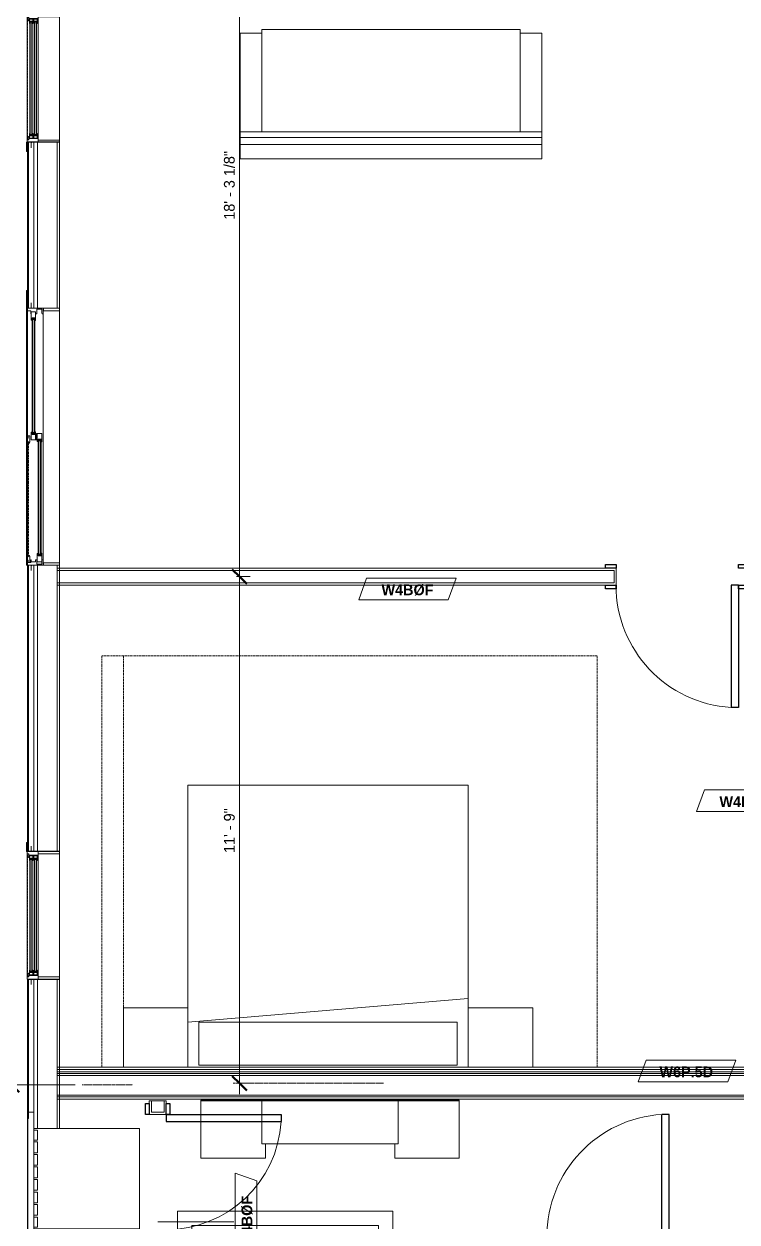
# Model space of a CAD drawing. Header units: inches. Extents: x -4010 to -1814, y 9846 to 12241.
# Drawn here: x -3861.7 to -3663.1, y 11711.6 to 12045 of the extents above; entities that cross this region are included whole.
import ezdxf

# ---------------------------------------------------------------- set-up
doc = ezdxf.new("R2010")
doc.units = ezdxf.units.IN
doc.header["$MEASUREMENT"] = 0
doc.linetypes.add('Dash', pattern=[0.25, 0.125, -0.125])
doc.linetypes.add('Dash 3_32_', pattern=[0.1875, 0.09375, -0.09375])
for name, color, linetype, lineweight in [('0-1', 7, 'Continuous', 5), ('0-2', 7, 'Continuous', 9), ('A-ANNO-DIMS', 211, 'Continuous', 9), ('A-ANNO-DIMS-32', 211, 'Continuous', 9), ('A-DETL-1', 90, 'Dash 3_32_', 18), ('A-DETL-GENF-1', 7, 'Continuous', 9), ('A-DETL-GENF-2', 92, 'Continuous', 18), ('A-DETL-GENF-HDLN-1', 7, 'Dash', 9), ('A-DETL-GENF-HDLN-2', 1, 'Continuous', 18), ('A-DOOR', 31, 'Continuous', 18), ('A-DOOR-1', 7, 'Continuous', 9), ('A-DOOR-3', 31, 'Continuous', 9), ('A-DOOR-4', 31, 'Continuous', 30), ('A-DOOR-FRAM-1', 7, 'Continuous', 9), ('A-DOOR-FRAM-3', 31, 'Continuous', 30), ('A-GENM-1', 7, 'Continuous', 9), ('A-GLAZ', 151, 'Continuous', 18), ('A-GLAZ-1', 10, 'Continuous', 30), ('A-GLAZ-2', 7, 'Continuous', 9), ('A-WALL', 113, 'Continuous', 18), ('A-WALL-1', 7, 'Continuous', 9), ('A-WALL-2', 250, 'Continuous', 18), ('A-WALL-3', 113, 'Continuous', 9), ('A-WALL-IDEN', 211, 'Continuous', 9), ('I-FURN', 30, 'Continuous', 9), ('I-FURN-HDLN', 30, 'Dash', 9), ('I-WALL-3', 7, 'Continuous', 9)]:
    doc.layers.add(name, color=color, linetype=linetype, lineweight=lineweight)
doc.styles.add('Century Gothic', font='ufonts.com_century-gothic.ttf', dxfattribs={"height": 3})
doc.styles.add('Century Gothic_B_1', font='GOTHICB.TTF', dxfattribs={"height": 3})
doc.dimstyles.new('OD_1__HACK_2', dxfattribs={"dimscale": 12, "dimtxt": 3.132505, "dimasz": 0.333333, "dimexe": 0.25, "dimexo": 0.166667, "dimgap": 0.041667, "dimtad": 1, "dimdec": 4, "dimrnd": 0.0625, "dimzin": 3, "dimdsep": 46, "dimlunit": 4, "dimtxsty": 'Century Gothic', "dimblk1": 'OBLIQUE', "dimblk2": 'OBLIQUE', "dimsah": 1, "dimcen": 0.09, "dimdle": 0.25, "dimazin": 0, "dimtfac": 1, "dimtdec": 4, "dimtix": 1, "dimtmove": 0, "dimatfit": 3, "dimfxl": 1, "dimtvp": 1, "dimtfill": 1, "dimfrac": 2, "dimtolj": 1, "dimtzin": 0, "dimarcsym": 2})
doc.dimstyles.new('OD_1__HACK_2_1', dxfattribs={"dimscale": 12, "dimtxt": 3.132505, "dimasz": 0.333333, "dimexe": 0.25, "dimexo": 0.166667, "dimgap": 0.041667, "dimtad": 1, "dimdec": 4, "dimrnd": 0.0625, "dimzin": 3, "dimdsep": 46, "dimlunit": 4, "dimtxsty": 'Century Gothic', "dimblk1": 'OBLIQUE', "dimblk2": 'OBLIQUE', "dimsah": 1, "dimcen": 0.09, "dimdle": 0.25, "dimazin": 0, "dimtfac": 1, "dimtdec": 4, "dimtix": 1, "dimtmove": 0, "dimatfit": 3, "dimfxl": 1, "dimtvp": 1, "dimtfill": 1, "dimfrac": 2, "dimtolj": 1, "dimtzin": 0, "dimarcsym": 2})

# ---------------------------------------------------------------- blocks, each defined once
blk = doc.blocks.new('Door-Sliding-Marvin-2_Panel_Patio_Door-Essential - ESSPD60610 - 2nd floor-3095615-UNIT PLANS - 2ND _ 3RD FLOOR')
at = {"layer": 'A-DETL-GENF-1'}
for p, q in [((-32.87, -2.97), (-32.87, -2.52)), ((-32.61, -2.97), (-32.61, -2.52))]:
    blk.add_line(p, q, dxfattribs=at)
at = {"layer": 'A-DETL-GENF-2'}
for p, q in [((-35.75, 4.44), (-35.06, 4.44)), ((-35.75, -0.03), (-35.75, 4.44)), ((-35.06, 4.44), (-35.06, -0.03)), ((35.06, 4.44), (35.75, 4.44)), ((35.06, -0.03), (35.06, 4.44)), ((35.75, 4.44), (35.75, -0.03)), ((-35.75, -3.33), (-35.91, -3.33)), ((-35.91, -3.44), (-35.91, -3.33)), ((-35.06, -0.03), (-35.75, -0.03)), ((-35.75, -0.06), (-34.25, -0.06)), ((-35.75, -4.53), (-35.75, -0.06)), ((-35.5, -0.5), (-34.39, -0.5)), ((-35.5, -1.88), (-35.5, -0.5)), ((-35.5, -1.88), (-34.25, -1.88)), ((-32.41, -2.19), (-34.81, -2.19)), ((-34.81, -2.19), (-34.81, -3.44)), ((-34.39, -0.5), (-34.25, -0.35)), ((-34.25, -0.06), (-34.25, -0.35)), ((-34.25, -1.88), (-34.25, -2.19)), ((-33.09, -2.38), (-32.34, -2.38)), ((-33.09, -3.13), (-33.09, -2.38)), ((-32.38, -3.13), (-33.09, -3.13)), ((-32.98, -2.52), (-32.98, -2.38)), ((-32.98, -2.97), (-32.98, -3.13)), ((-32.46, -3.44), (-32.38, -3.13)), ((-32.34, -2.25), (-32.41, -2.19)), ((-32.34, -2.38), (-32.34, -2.25)), ((35.75, -0.03), (35.06, -0.03)), ((-37.25, -3.44), (-37.25, -3.48)), ((-35.91, -3.44), (-37.25, -3.44)), ((-35.75, -3.48), (-37.25, -3.48)), ((-35, -4.53), (-35.75, -4.53)), ((-34.25, -3.56), (-35, -3.56)), ((-35, -3.56), (-35, -4.53)), ((-34.81, -3.44), (-32.46, -3.44)), ((-34.25, -3.44), (-34.25, -3.56))]:
    blk.add_line(p, q, dxfattribs=at)
at = {"layer": 'A-DETL-GENF-HDLN-1'}
blk.add_line((1.75, -4.19), (33.01, -4.19), dxfattribs=at)
at = {"layer": 'A-DETL-GENF-HDLN-2'}
for p, q in [((-32.87, -2.97), (-32.87, -2.52)), ((-32.61, -2.97), (-32.61, -2.52)), ((-1.41, -2.25), (-1.34, -2.19)), ((-1.41, -2.38), (-1.41, -2.25)), ((-0.66, -2.38), (-1.41, -2.38)), ((-1.29, -3.44), (-1.38, -3.13)), ((-1.38, -3.13), (-0.66, -3.13)), ((-1.34, -2.19), (0.87, -2.19)), ((-1.14, -2.97), (-1.14, -2.52)), ((1.34, -0.5), (-0.88, -0.5)), ((-0.88, -0.5), (-0.88, -1.97)), ((-0.88, -1.75), (1.29, -1.75)), ((0.24, -2.07), (-0.88, -1.97)), ((-0.88, -2.97), (-0.88, -2.52)), ((-0.77, -2.52), (-0.77, -2.38)), ((-0.77, -2.97), (-0.77, -3.13)), ((-0.66, -3.13), (-0.66, -2.38)), ((-0.24, -1.83), (-0.43, -1.83)), ((-0.43, -1.83), (-0.43, -1.93)), ((-0.43, -1.93), (0.43, -2.01)), ((-0.24, -1.76), (-0.24, -1.83)), ((-0.24, -1.87), (-0.24, -1.95)), ((-0.24, -1.87), (0.87, -1.97)), ((0.24, -2.07), (0.24, -1.99)), ((0.24, -2.11), (0.43, -2.11)), ((0.24, -2.18), (0.24, -2.11)), ((0.43, -2.11), (0.43, -2.01)), ((0.66, -1.44), (0.66, -0.69)), ((0.66, -0.69), (1.41, -0.69)), ((1.37, -1.44), (0.66, -1.44)), ((0.77, -0.83), (0.77, -0.69)), ((0.77, -1.29), (0.77, -1.44)), ((0.87, -1.97), (0.87, -3.44)), ((0.88, -1.29), (0.88, -0.83)), ((1.14, -1.29), (1.14, -0.83)), ((1.29, -1.75), (1.37, -1.44)), ((1.41, -0.56), (1.34, -0.5)), ((1.41, -0.69), (1.41, -0.56)), ((32.41, -0.56), (32.47, -0.5)), ((32.41, -0.69), (32.41, -0.56)), ((33.16, -0.69), (32.41, -0.69)), ((32.52, -1.75), (32.44, -1.44)), ((32.44, -1.44), (33.16, -1.44)), ((32.47, -0.5), (34.84, -0.5)), ((34.84, -1.75), (32.52, -1.75)), ((32.68, -1.29), (32.68, -0.83)), ((32.93, -1.29), (32.93, -0.83)), ((33.04, -0.83), (33.04, -0.69)), ((33.04, -1.29), (33.04, -1.44)), ((33.16, -1.44), (33.16, -0.69)), ((35.75, -0.06), (34.25, -0.06)), ((34.25, -0.06), (34.25, -0.35)), ((34.39, -0.5), (34.25, -0.35)), ((35.5, -1.88), (34.25, -1.88)), ((34.25, -1.88), (34.25, -2.19)), ((34.81, -2.19), (34.25, -2.19)), ((35.5, -0.5), (34.39, -0.5)), ((34.81, -2.19), (34.81, -3.44)), ((34.84, -0.5), (34.84, -1.75)), ((35.5, -1.88), (35.5, -0.5)), ((35.75, -4.53), (35.75, -0.06)), ((35.75, -3.33), (35.9, -3.33)), ((35.9, -3.44), (35.9, -3.33)), ((0.87, -3.44), (-1.29, -3.44)), ((-0.24, -4.3), (-0.24, -3.78)), ((-0.24, -3.78), (1.51, -3.78)), ((0.34, -4.3), (-0.24, -4.3)), ((0.6, -4.61), (0.34, -4.3)), ((1.35, -4.61), (0.6, -4.61)), ((1.35, -4.3), (1.51, -4.3)), ((1.35, -4.3), (1.35, -4.61)), ((1.51, -3.78), (1.51, -3.9)), ((1.51, -3.9), (1.75, -3.9)), ((1.51, -3.94), (1.51, -4.3)), ((1.71, -3.94), (1.51, -3.94)), ((1.64, -4.08), (1.64, -4.19)), ((1.64, -4.08), (1.71, -4.08)), ((1.75, -4.19), (1.64, -4.19)), ((1.71, -4.08), (1.71, -3.94)), ((1.75, -3.9), (1.75, -4.19)), ((33.25, -3.9), (33.01, -3.9)), ((33.01, -3.9), (33.01, -4.19)), ((33.01, -4.19), (33.12, -4.19)), ((33.05, -3.94), (33.25, -3.94)), ((33.05, -4.08), (33.05, -3.94)), ((33.12, -4.08), (33.05, -4.08)), ((33.12, -4.08), (33.12, -4.19)), ((33.25, -3.78), (33.25, -3.9)), ((35, -3.78), (33.25, -3.78)), ((33.25, -3.94), (33.25, -4.3)), ((33.41, -4.3), (33.25, -4.3)), ((33.41, -4.3), (33.41, -4.61)), ((33.41, -4.61), (34.16, -4.61)), ((34.16, -4.61), (34.42, -4.3)), ((34.81, -3.44), (34.25, -3.44)), ((34.25, -3.44), (34.25, -3.56)), ((34.25, -3.56), (35, -3.56)), ((34.42, -4.3), (35, -4.3)), ((35, -3.56), (35, -4.53)), ((35, -4.53), (35.75, -4.53)), ((35.75, -3.48), (37.25, -3.48)), ((35.9, -3.44), (37.25, -3.44)), ((37.25, -3.44), (37.25, -3.48))]:
    blk.add_line(p, q, dxfattribs=at)
at = {"layer": 'A-DOOR'}
for p, q in [((-32.98, -2.38), (-0.77, -2.38)), ((-32.98, -2.52), (-0.77, -2.52)), ((-32.98, -2.97), (-0.77, -2.97)), ((-32.98, -3.13), (-0.77, -3.13)), ((0.77, -0.69), (33.04, -0.69)), ((0.77, -0.83), (33.04, -0.83)), ((0.77, -1.29), (33.04, -1.29)), ((0.77, -1.44), (33.04, -1.44))]:
    blk.add_line(p, q, dxfattribs=at)
at = {"layer": 'A-DOOR-1'}
for p, q in [((-40.68, -4.44), (35.75, -4.44)), ((-40.68, -4.44), (-40.68, -4.69)), ((35.75, -4.69), (-40.68, -4.69)), ((35.75, -4.44), (35.75, -4.69))]:
    blk.add_line(p, q, dxfattribs=at)
at = {"layer": 'A-DOOR-FRAM-1'}
for p, q in [((-35.75, -0.06), (35.75, -0.06)), ((-35.75, -4.53), (-35.75, -0.06)), ((35.75, -0.06), (35.75, -4.53)), ((35.75, -4.53), (-35.75, -4.53))]:
    blk.add_line(p, q, dxfattribs=at)
blk = doc.blocks.new('Window-Double_Hung-Marvin-Essential - ESDH3066 - 2nd Floor-3033825-UNIT PLANS - 2ND _ 3RD FLOOR')
at = {"layer": 'A-DETL-GENF-HDLN-1'}
blk.add_line((16.1, 4.47), (-16.5, 4.47), dxfattribs=at)
at = {"layer": 'A-DETL-GENF-HDLN-2'}
for p, q in [((-19.25, 3.48), (-19.25, 3.44)), ((-17.75, 3.48), (-19.25, 3.48)), ((-19.25, 3.44), (-17.9, 3.44)), ((-17.9, 3.44), (-17.9, 3.33)), ((-17.75, 4.53), (-17.16, 4.53)), ((-17.75, 4.53), (-17.75, 1.44)), ((-17.08, 4.12), (-17.16, 4.53)), ((-17.08, 4.12), (-16.19, 4.12)), ((-16.85, 4.5), (-16.85, 4.12)), ((-16.3, 4.5), (-16.85, 4.5)), ((-16.38, 4.02), (-16.72, 4.02)), ((-16.72, 4.02), (-16.72, 1.44)), ((-15.34, 3.94), (-16.56, 3.94)), ((-16.56, 3), (-16.56, 3.94)), ((-16.38, 4.12), (-16.38, 4.02)), ((-16.3, 4.26), (-16.3, 4.5)), ((-16.18, 4.26), (-16.3, 4.26)), ((-16.19, 4.22), (-16.1, 4.22)), ((-16.19, 4.12), (-16.19, 4.22)), ((-16.18, 4.47), (-16.1, 4.47)), ((-16.18, 4.47), (-16.18, 4.26)), ((-16.1, 4.22), (-16.1, 4.47)), ((-15.94, 3.12), (-15.94, 3.84)), ((-15.94, 3.84), (-15.28, 3.84)), ((-15.84, 3.13), (-15.84, 3.82)), ((-15.54, 3.26), (-15.54, 3.7)), ((-15.34, 3.94), (-15.28, 3.88)), ((-15.28, 3.84), (-15.28, 3.88)), ((15.34, 3.94), (15.28, 3.88)), ((15.28, 3.84), (15.28, 3.88)), ((15.94, 3.84), (15.28, 3.84)), ((15.34, 3.94), (16.56, 3.94)), ((15.54, 3.26), (15.54, 3.7)), ((15.84, 3.13), (15.84, 3.82)), ((15.94, 3.12), (15.94, 3.84)), ((16.18, 4.47), (16.1, 4.47)), ((16.1, 4.22), (16.1, 4.47)), ((16.19, 4.22), (16.1, 4.22)), ((16.18, 4.47), (16.18, 4.26)), ((16.18, 4.26), (16.3, 4.26)), ((16.19, 4.12), (16.19, 4.22)), ((17.08, 4.12), (16.19, 4.12)), ((16.3, 4.26), (16.3, 4.5)), ((16.3, 4.5), (16.85, 4.5)), ((16.38, 4.12), (16.38, 4.02)), ((16.38, 4.02), (16.72, 4.02)), ((16.56, 3), (16.56, 3.94)), ((16.72, 4.02), (16.72, 1.44)), ((16.85, 4.5), (16.85, 4.12)), ((17.08, 4.12), (17.16, 4.53)), ((17.75, 4.53), (17.16, 4.53)), ((17.75, 4.53), (17.75, 1.44)), ((17.75, 3.48), (19.25, 3.48)), ((17.9, 3.44), (17.9, 3.33)), ((19.25, 3.44), (17.9, 3.44)), ((19.25, 3.48), (19.25, 3.44)), ((-17.9, 3.33), (-17.75, 3.33)), ((-16.72, 1.44), (-17.75, 1.44)), ((-17.13, 1.41), (-17.13, -4.44)), ((-16.56, 3), (-15.34, 3)), ((-15.34, 2.72), (-16.56, 2.72)), ((-16.56, 1.78), (-16.56, 2.72)), ((-16.56, 1.78), (-15.34, 1.78)), ((-15.28, 3.12), (-15.94, 3.12)), ((-15.94, 1.9), (-15.94, 2.62)), ((-15.94, 2.62), (-15.28, 2.62)), ((-15.28, 1.9), (-15.94, 1.9)), ((-15.84, 1.91), (-15.84, 2.6)), ((-15.54, 2.04), (-15.54, 2.48)), ((-15.34, 3), (-15.28, 3.06)), ((-15.34, 2.72), (-15.28, 2.66)), ((-15.34, 1.78), (-15.28, 1.84)), ((-15.28, 3.06), (-15.28, 3.12)), ((-15.28, 2.62), (-15.28, 2.66)), ((-15.28, 1.84), (-15.28, 1.9)), ((15.28, 3.06), (15.28, 3.12)), ((15.28, 3.12), (15.94, 3.12)), ((15.34, 3), (15.28, 3.06)), ((15.34, 2.72), (15.28, 2.66)), ((15.28, 2.62), (15.28, 2.66)), ((15.94, 2.62), (15.28, 2.62)), ((15.28, 1.84), (15.28, 1.9)), ((15.28, 1.9), (15.94, 1.9)), ((15.34, 1.78), (15.28, 1.84)), ((16.56, 3), (15.34, 3)), ((15.34, 2.72), (16.56, 2.72)), ((16.56, 1.78), (15.34, 1.78)), ((15.54, 2.04), (15.54, 2.48)), ((15.84, 1.91), (15.84, 2.6)), ((15.94, 1.9), (15.94, 2.62)), ((16.56, 1.78), (16.56, 2.72)), ((16.72, 1.44), (17.75, 1.44)), ((17.12, -4.44), (17.12, 1.41)), ((17.9, 3.33), (17.75, 3.33)), ((-17.13, -4.44), (-17.75, -4.44)), ((17.12, -4.44), (17.75, -4.44))]:
    blk.add_line(p, q, dxfattribs=at)
at = {"layer": 'A-GLAZ'}
for p, q in [((15.84, 3.82), (-15.84, 3.82)), ((15.84, 3.7), (-15.84, 3.7)), ((15.84, 3.26), (-15.84, 3.26)), ((15.84, 3.13), (-15.84, 3.13)), ((15.84, 2.6), (-15.84, 2.6)), ((15.84, 2.48), (-15.84, 2.48)), ((15.84, 2.04), (-15.84, 2.04)), ((15.84, 1.91), (-15.84, 1.91))]:
    blk.add_line(p, q, dxfattribs=at)
at = {"layer": 'A-GLAZ-1'}
for p, q in [((-17.75, 4.53), (-17.75, 1.44)), ((17.75, 1.44), (17.75, 4.53)), ((-17.75, 1.41), (-17.75, -4.44)), ((17.75, -4.44), (17.75, 1.41))]:
    blk.add_line(p, q, dxfattribs=at)
at = {"layer": 'A-GLAZ-2'}
for p, q in [((17.75, 4.53), (-17.75, 4.53)), ((20.27, 4.69), (17.75, 4.69)), ((17.75, 4.69), (17.75, 4.53)), ((17.75, 4.44), (20.27, 4.44)), ((20.27, 4.44), (20.27, 4.69)), ((-17.75, 1.44), (17.75, 1.44)), ((-17.75, -4.44), (17.75, -4.44))]:
    blk.add_line(p, q, dxfattribs=at)
blk = doc.blocks.new('Perforated Panel at Magic-Pak - hvac panel - 3rd floor-2505075-UNIT PLANS - 2ND _ 3RD FLOOR')
at = {"layer": 'A-GLAZ-2'}
for p, q in [((-19.01, 4.44), (19.01, 4.44)), ((-19.01, 4.37), (-19.01, 4.44)), ((19.01, 4.37), (-19.01, 4.37)), ((19.01, 4.44), (19.01, 4.37))]:
    blk.add_line(p, q, dxfattribs=at)
blk = doc.blocks.new('V-Series_EWC4_SPVU_RFA_2015 - 2ND AND 3RD FLOOR-2226480-UNIT PLANS - 2ND _ 3RD FLOOR')
at = {"layer": 'A-GENM-1'}
for p, q in [((-3829.54, 11737.59), (-3858.97, 11737.59)), ((-3858.97, 11737.59), (-3858.97, 11737.15)), ((-3858.97, 11734.36), (-3858.97, 11737.15)), ((-3858.97, 11737.15), (-3857.97, 11737.15)), ((-3857.97, 11734.36), (-3858.97, 11734.36)), ((-3858.97, 11734.36), (-3858.97, 11733.86)), ((-3857.97, 11737.15), (-3857.97, 11734.36)), ((-3829.54, 11709.71), (-3829.54, 11737.59)), ((-3858.97, 11730.87), (-3858.97, 11733.86)), ((-3858.97, 11733.86), (-3857.97, 11733.86)), ((-3857.97, 11733.86), (-3857.97, 11730.87)), ((-3857.97, 11730.87), (-3858.97, 11730.87)), ((-3858.97, 11730.87), (-3858.97, 11730.37)), ((-3858.97, 11727.39), (-3858.97, 11730.37)), ((-3858.97, 11730.37), (-3857.97, 11730.37)), ((-3857.97, 11730.37), (-3857.97, 11727.39)), ((-3857.97, 11727.39), (-3858.97, 11727.39)), ((-3858.97, 11727.39), (-3858.97, 11726.89)), ((-3858.97, 11723.9), (-3858.97, 11726.89)), ((-3858.97, 11726.89), (-3857.97, 11726.89)), ((-3857.97, 11726.89), (-3857.97, 11723.9)), ((-3857.97, 11723.9), (-3858.97, 11723.9)), ((-3858.97, 11723.9), (-3858.97, 11723.4)), ((-3858.97, 11720.42), (-3858.97, 11723.4)), ((-3858.97, 11723.4), (-3857.97, 11723.4)), ((-3857.97, 11723.4), (-3857.97, 11720.42)), ((-3857.97, 11720.42), (-3858.97, 11720.42)), ((-3858.97, 11720.42), (-3858.97, 11719.92)), ((-3858.97, 11716.93), (-3858.97, 11719.92)), ((-3858.97, 11719.92), (-3857.97, 11719.92)), ((-3857.97, 11719.92), (-3857.97, 11716.93)), ((-3857.97, 11716.93), (-3858.97, 11716.93)), ((-3858.97, 11716.93), (-3858.97, 11716.43)), ((-3858.97, 11713.45), (-3858.97, 11716.43)), ((-3858.97, 11716.43), (-3857.97, 11716.43)), ((-3857.97, 11716.43), (-3857.97, 11713.45)), ((-3857.97, 11713.45), (-3858.97, 11713.45)), ((-3858.97, 11713.45), (-3858.97, 11712.95)), ((-3858.97, 11710.15), (-3858.97, 11712.95)), ((-3858.97, 11712.95), (-3857.97, 11712.95)), ((-3857.97, 11712.95), (-3857.97, 11710.15)), ((-3857.97, 11710.15), (-3858.97, 11710.15)), ((-3858.97, 11710.15), (-3858.97, 11709.71)), ((-3858.97, 11709.71), (-3829.54, 11709.71))]:
    blk.add_line(p, q, dxfattribs=at)
blk = doc.blocks.new('Window-Double_Hung-Marvin-Essential - ESDH3066 - 2nd Floor-3033827-UNIT PLANS - 2ND _ 3RD FLOOR')
at = {"layer": 'A-DETL-GENF-HDLN-1'}
blk.add_line((16.1, -4.47), (-16.5, -4.47), dxfattribs=at)
at = {"layer": 'A-DETL-GENF-HDLN-2'}
for p, q in [((-17.13, 4.44), (-17.75, 4.44)), ((-17.13, -1.41), (-17.13, 4.44)), ((17.12, 4.44), (17.75, 4.44)), ((17.12, 4.44), (17.12, -1.41)), ((-17.9, -3.44), (-17.9, -3.33)), ((-17.9, -3.33), (-17.75, -3.33)), ((-16.72, -1.44), (-17.75, -1.44)), ((-17.75, -4.53), (-17.75, -1.44)), ((-16.72, -4.02), (-16.72, -1.44)), ((-16.56, -1.78), (-15.34, -1.78)), ((-16.56, -1.78), (-16.56, -2.72)), ((-15.34, -2.72), (-16.56, -2.72)), ((-16.56, -3), (-15.34, -3)), ((-16.56, -3), (-16.56, -3.94)), ((-15.28, -1.9), (-15.94, -1.9)), ((-15.94, -1.9), (-15.94, -2.62)), ((-15.94, -2.62), (-15.28, -2.62)), ((-15.28, -3.12), (-15.94, -3.12)), ((-15.94, -3.12), (-15.94, -3.84)), ((-15.84, -1.91), (-15.84, -2.6)), ((-15.84, -3.13), (-15.84, -3.82)), ((-15.54, -2.04), (-15.54, -2.48)), ((-15.54, -3.26), (-15.54, -3.7)), ((-15.34, -1.78), (-15.28, -1.84)), ((-15.34, -2.72), (-15.28, -2.66)), ((-15.34, -3), (-15.28, -3.06)), ((-15.28, -1.84), (-15.28, -1.9)), ((-15.28, -2.62), (-15.28, -2.66)), ((-15.28, -3.06), (-15.28, -3.12)), ((15.34, -1.78), (15.28, -1.84)), ((15.28, -1.84), (15.28, -1.9)), ((15.28, -1.9), (15.94, -1.9)), ((15.28, -2.62), (15.28, -2.66)), ((15.94, -2.62), (15.28, -2.62)), ((15.34, -2.72), (15.28, -2.66)), ((15.34, -3), (15.28, -3.06)), ((15.28, -3.06), (15.28, -3.12)), ((15.28, -3.12), (15.94, -3.12)), ((16.56, -1.78), (15.34, -1.78)), ((15.34, -2.72), (16.56, -2.72)), ((16.56, -3), (15.34, -3)), ((15.54, -2.04), (15.54, -2.48)), ((15.54, -3.26), (15.54, -3.7)), ((15.84, -1.91), (15.84, -2.6)), ((15.84, -3.13), (15.84, -3.82)), ((15.94, -1.9), (15.94, -2.62)), ((15.94, -3.12), (15.94, -3.84)), ((16.56, -1.78), (16.56, -2.72)), ((16.56, -3), (16.56, -3.94)), ((16.72, -4.02), (16.72, -1.44)), ((16.72, -1.44), (17.75, -1.44)), ((17.75, -4.53), (17.75, -1.44)), ((17.9, -3.33), (17.75, -3.33)), ((17.9, -3.44), (17.9, -3.33)), ((-19.25, -3.48), (-19.25, -3.44)), ((-19.25, -3.44), (-17.9, -3.44)), ((-17.75, -3.48), (-19.25, -3.48)), ((-17.75, -4.53), (-17.16, -4.53)), ((-17.08, -4.12), (-17.16, -4.53)), ((-17.08, -4.12), (-16.19, -4.12)), ((-16.85, -4.5), (-16.85, -4.12)), ((-16.3, -4.5), (-16.85, -4.5)), ((-16.38, -4.02), (-16.72, -4.02)), ((-15.34, -3.94), (-16.56, -3.94)), ((-16.38, -4.12), (-16.38, -4.02)), ((-16.18, -4.26), (-16.3, -4.26)), ((-16.3, -4.26), (-16.3, -4.5)), ((-16.19, -4.12), (-16.19, -4.22)), ((-16.19, -4.22), (-16.1, -4.22)), ((-16.18, -4.47), (-16.18, -4.26)), ((-16.18, -4.47), (-16.1, -4.47)), ((-16.1, -4.22), (-16.1, -4.47)), ((-15.94, -3.84), (-15.28, -3.84)), ((-15.34, -3.94), (-15.28, -3.88)), ((-15.28, -3.84), (-15.28, -3.88)), ((15.28, -3.84), (15.28, -3.88)), ((15.94, -3.84), (15.28, -3.84)), ((15.34, -3.94), (15.28, -3.88)), ((15.34, -3.94), (16.56, -3.94)), ((16.19, -4.22), (16.1, -4.22)), ((16.1, -4.22), (16.1, -4.47)), ((16.18, -4.47), (16.1, -4.47)), ((16.18, -4.47), (16.18, -4.26)), ((16.18, -4.26), (16.3, -4.26)), ((17.08, -4.12), (16.19, -4.12)), ((16.19, -4.12), (16.19, -4.22)), ((16.3, -4.26), (16.3, -4.5)), ((16.3, -4.5), (16.85, -4.5)), ((16.38, -4.12), (16.38, -4.02)), ((16.38, -4.02), (16.72, -4.02)), ((16.85, -4.5), (16.85, -4.12)), ((17.08, -4.12), (17.16, -4.53)), ((17.75, -4.53), (17.16, -4.53)), ((17.75, -3.48), (19.25, -3.48)), ((19.25, -3.44), (17.9, -3.44)), ((19.25, -3.48), (19.25, -3.44))]:
    blk.add_line(p, q, dxfattribs=at)
at = {"layer": 'A-GLAZ'}
for p, q in [((15.84, -1.91), (-15.84, -1.91)), ((15.84, -2.04), (-15.84, -2.04)), ((15.84, -2.48), (-15.84, -2.48)), ((15.84, -2.6), (-15.84, -2.6)), ((15.84, -3.13), (-15.84, -3.13)), ((15.84, -3.26), (-15.84, -3.26)), ((15.84, -3.7), (-15.84, -3.7)), ((15.84, -3.82), (-15.84, -3.82))]:
    blk.add_line(p, q, dxfattribs=at)
at = {"layer": 'A-GLAZ-1'}
for p, q in [((-17.75, -1.41), (-17.75, 4.44)), ((17.75, 4.44), (17.75, -1.41)), ((-17.75, -4.53), (-17.75, -1.44)), ((17.75, -1.44), (17.75, -4.53))]:
    blk.add_line(p, q, dxfattribs=at)
at = {"layer": 'A-GLAZ-2'}
for p, q in [((-17.75, 4.44), (17.75, 4.44)), ((-17.75, -1.44), (17.75, -1.44)), ((17.75, -4.53), (-17.75, -4.53)), ((17.75, -4.44), (20.27, -4.44)), ((17.75, -4.69), (17.75, -4.53)), ((20.27, -4.69), (17.75, -4.69)), ((20.27, -4.44), (20.27, -4.69))]:
    blk.add_line(p, q, dxfattribs=at)
blk = doc.blocks.new('CTR - 1st Phase - Shell_rvt-1-UNIT PLANS - 2ND _ 3RD FLOOR')
at = {"layer": 'A-WALL-1'}
for p, q in [((-3857.69, 12012.08), (-3857.72, 12012.08)), ((-3851.85, 11965.88), (-3851.85, 12012.08)), ((-3860.72, 12009.55), (-3860.72, 11970.8)), ((-3856.35, 11965.88), (-3856.32, 11965.88)), ((-3851.85, 11965.19), (-3851.85, 11895.06)), ((-3860.72, 11894.38), (-3860.72, 11817.2)), ((-3856.32, 11894.38), (-3856.35, 11894.38)), ((-3851.85, 11814.68), (-3851.85, 11894.38)), ((-3857.72, 11814.68), (-3857.69, 11814.68)), ((-3860.72, 11779.18), (-3860.72, 11740.4)), ((-3857.69, 11779.18), (-3857.72, 11779.18)), ((-3851.85, 11737.59), (-3851.85, 11779.18)), ((-3860.47, 11740.4), (-3860.47, 11742.15)), ((-3860.47, 11742.15), (-3858.97, 11742.15)), ((-3858.97, 11742.15), (-3858.97, 11737.59)), ((-3860.66, 11740.4), (-3860.47, 11740.4)), ((-3858.97, 11737.59), (-3851.85, 11737.59))]:
    blk.add_line(p, q, dxfattribs=at)
at = {"layer": 'A-WALL-2'}
for p, q in [((-3860.47, 12012.08), (-3860.47, 11965.88)), ((-3858.97, 12012.08), (-3858.97, 11965.88)), ((-3857.97, 12012.08), (-3857.97, 11965.88)), ((-3852.47, 12012.08), (-3852.47, 11965.88)), ((-3860.47, 11894.38), (-3860.47, 11814.68)), ((-3858.97, 11894.38), (-3858.97, 11814.68)), ((-3857.97, 11894.38), (-3857.97, 11814.68)), ((-3852.47, 11894.38), (-3852.47, 11814.68)), ((-3860.47, 11779.18), (-3860.47, 11742.15)), ((-3858.97, 11779.18), (-3858.97, 11742.15)), ((-3857.97, 11779.18), (-3857.97, 11737.59)), ((-3852.47, 11779.18), (-3852.47, 11737.59))]:
    blk.add_line(p, q, dxfattribs=at)
at = {"layer": '0-2'}
for name, p, rotation in [('Window-Double_Hung-Marvin-Essential - ESDH3066 - 2nd Floor-3033827-UNIT PLANS - 2ND _ 3RD FLOOR', (-3856.29, 12029.83), 269.9999999999999), ('Door-Sliding-Marvin-2_Panel_Patio_Door-Essential - ESSPD60610 - 2nd floor-3095615-UNIT PLANS - 2ND _ 3RD FLOOR', (-3856.29, 11930.13), 269.9999999999999), ('Window-Double_Hung-Marvin-Essential - ESDH3066 - 2nd Floor-3033825-UNIT PLANS - 2ND _ 3RD FLOOR', (-3856.29, 11796.93), 89.99999999999991), ('Perforated Panel at Magic-Pak - hvac panel - 3rd floor-2505075-UNIT PLANS - 2ND _ 3RD FLOOR', (-3856.29, 11721.39), 89.99999999999991)]:
    blk.add_blockref(name, p, dxfattribs=dict(at, rotation=rotation))
blk.add_blockref('V-Series_EWC4_SPVU_RFA_2015 - 2ND AND 3RD FLOOR-2226480-UNIT PLANS - 2ND _ 3RD FLOOR', (0, 0), dxfattribs=at)
blk = doc.blocks.new('CTR - 1st Phase - Common Walls_rvt-1-UNIT PLANS - 2ND _ 3RD FLOOR')
at = {"layer": 'A-WALL-2'}
for p, q in [((-3501.67, 11754), (-3852.47, 11754)), ((-3501.67, 11753.38), (-3852.47, 11753.38)), ((-3501.67, 11752.88), (-3852.47, 11752.88)), ((-3501.67, 11752.38), (-3852.47, 11752.38)), ((-3504.67, 11746.88), (-3852.47, 11746.88)), ((-3504.67, 11746.38), (-3852.47, 11746.38))]:
    blk.add_line(p, q, dxfattribs=at)
at = {"layer": 'I-WALL-3'}
for p, q in [((-3556.3, 11754.63), (-3852.47, 11754.63)), ((-3852.47, 11754.63), (-3852.47, 11745.75)), ((-3852.47, 11745.75), (-3505.3, 11745.75))]:
    blk.add_line(p, q, dxfattribs=at)
blk = doc.blocks.new('SWING - SINGLE - FLUSH - 2-10 x 6-8 - PRIVACY-3199405-UNIT PLANS - 2ND _ 3RD FLOOR')
at = {"layer": 'A-DOOR-3'}
blk.add_arc((17, -2.37), 34.07, 180, 266.6343, dxfattribs=at)
at = {"layer": 'A-DOOR-4'}
for p, q in [((15, -2.37), (15, -36.38)), ((17, -2.37), (15, -2.37)), ((17, -2.37), (17, -36.38)), ((17, -36.38), (15, -36.38))]:
    blk.add_line(p, q, dxfattribs=at)
at = {"layer": 'A-DOOR-FRAM-3'}
for p, q in [((-20, 2.38), (-20, 3.38)), ((-20, 3.38), (-17, 3.38)), ((-17, 3.38), (-17, 2.38)), ((17, 2.38), (17, 3.38)), ((17, 3.38), (20, 3.38)), ((20, 3.38), (20, 2.38)), ((-17, 2.38), (-20, 2.38)), ((20, 2.38), (17, 2.38)), ((-20, -2.37), (-17, -2.37)), ((-20, -3.37), (-20, -2.37)), ((-17, -2.37), (-17, -3.37)), ((17, -2.37), (20, -2.37)), ((17, -3.37), (17, -2.37)), ((20, -2.37), (20, -3.37)), ((-17, -3.37), (-20, -3.37)), ((20, -3.37), (17, -3.37))]:
    blk.add_line(p, q, dxfattribs=at)
blk = doc.blocks.new('Couch-Both_Arms-Generic - 1-1352606-UNIT PLANS - 2ND _ 3RD FLOOR')
at = {"layer": 'I-FURN'}
for p, q in [((42, 17.5), (-42, 17.5)), ((-42, 17.5), (-42, 13.5)), ((42, 13.5), (42, 17.5)), ((-42, 13.5), (42, 13.5)), ((42, 13.5), (-42, 13.5)), ((-42, 13.5), (-42, 10)), ((42, 10), (42, 13.5)), ((-42, 11.5), (42, 11.5)), ((-42, 10), (-42, -17.5)), ((-42, 10), (42, 10)), ((-36, -17.5), (-36, 10)), ((36, 10), (36, -17.5)), ((42, -17.5), (42, 10)), ((-42, -17.5), (-36, -17.5)), ((-36, -17.5), (-36, -18.5)), ((-36, -18.5), (36, -18.5)), ((36, -18.5), (36, -17.5)), ((36, -17.5), (42, -17.5))]:
    blk.add_line(p, q, dxfattribs=at)
blk = doc.blocks.new('Bed-Standard - King 78_ x 80_-V23-UNIT PLANS - 2ND _ 3RD FLOOR')
at = {"layer": 'I-FURN'}
for p, q in [((-28.31, 36.77), (-28.31, -41.8)), ((49.69, -41.8), (49.69, 36.77)), ((-25.31, 36.2), (-25.31, 24.2)), ((-25.31, 36.2), (46.69, 36.2)), ((46.69, 36.2), (46.69, 24.2)), ((49.69, 24.2), (-28.31, 17.63)), ((-25.31, 24.2), (46.69, 24.2)), ((-28.31, -41.8), (49.69, -41.8))]:
    blk.add_line(p, q, dxfattribs=at)
at = {"layer": 'I-FURN-HDLN'}
for p, q in [((-64.31, 36.77), (-64.31, -77.8)), ((67.69, -77.8), (67.69, 36.77)), ((73.69, -77.8), (73.69, 36.77)), ((-64.31, -77.8), (73.69, -77.8))]:
    blk.add_line(p, q, dxfattribs=at)
blk = doc.blocks.new('Entertainment_Center_14771 - Entertainment_Center_14771-1352616-UNIT PLANS - 2ND _ 3RD FLOOR')
at = {"layer": 'I-FURN'}
for p, q in [((-36, 6.12), (-19, 6.12)), ((-36, 6), (-36, 6.12)), ((-19, 6), (-36, 6)), ((-19, 6), (-36, 6)), ((-36, 6), (-36, -10)), ((-19, 6.12), (19, 6.12)), ((-19, 6), (-19, 6.12)), ((19, 6), (-19, 6)), ((19, 6), (-19, 6)), ((-19, 6), (-19, -6)), ((19, 6.12), (36, 6.12)), ((19, 6.12), (19, 6)), ((36, 6), (19, 6)), ((19, -6), (19, 6)), ((36, 6), (19, 6)), ((36, 6), (36, 6.12)), ((36, -10), (36, 6)), ((-19, -6), (19, -6)), ((-18, -10), (-18, -6)), ((18, -6), (18, -10)), ((-36, -10), (-18, -10)), ((-35.34, -10), (-35.34, -10.03)), ((-34.85, -10.03), (-34.85, -10)), ((-19.66, -10), (-19.66, -10.03)), ((-18.66, -10.03), (-18.66, -10)), ((18, -10), (36, -10)), ((18.66, -10), (18.66, -10.03)), ((19.66, -10.03), (19.66, -10)), ((34.85, -10), (34.85, -10.03)), ((35.34, -10.03), (35.34, -10)), ((-35.34, -10.03), (-34.85, -10.03)), ((-19.66, -10.03), (-18.66, -10.03)), ((18.66, -10.03), (19.66, -10.03)), ((34.85, -10.03), (35.34, -10.03))]:
    blk.add_line(p, q, dxfattribs=at)
blk = doc.blocks.new('Table-Coffee - one-1352608-UNIT PLANS - 2ND _ 3RD FLOOR')
at = {"layer": 'I-FURN'}
for p, q in [((30.72, 18.75), (-29.28, 18.75)), ((-29.28, 18.75), (-29.28, -11.25)), ((30.72, -11.25), (30.72, 18.75)), ((-25.28, -7.25), (-25.28, 14.75)), ((-25.28, 14.75), (26.72, 14.75)), ((26.72, 14.75), (26.72, -7.25)), ((26.72, -7.25), (-25.28, -7.25)), ((-29.28, -11.25), (30.72, -11.25))]:
    blk.add_line(p, q, dxfattribs=at)
blk = doc.blocks.new('Table-Night Stand - 18_ x 18_ x 24_-V35-UNIT PLANS - 2ND _ 3RD FLOOR')
at = {"layer": 'I-FURN'}
for p, q in [((18.15, 0), (18.15, 16.56)), ((0.15, 0), (18.15, 0))]:
    blk.add_line(p, q, dxfattribs=at)
blk = doc.blocks.new('Table-Night Stand - 18_ x 18_ x 24_-V36-UNIT PLANS - 2ND _ 3RD FLOOR')
at = {"layer": 'I-FURN'}
for p, q in [((0.15, 16.56), (0.15, 0)), ((0.15, 0), (18.15, 0))]:
    blk.add_line(p, q, dxfattribs=at)
blk = doc.blocks.new('SWING - SINGLE - FLUSH - 34_ x 80_ - OFFSET PIVOT DOOR AT WASHER_DRYER-3629691-UNIT PLANS - 2ND _ 3RD FLOOR')
at = {"layer": 'A-DOOR-3'}
blk.add_arc((17, 2.37), 34.07, 93.3657, 180, dxfattribs=at)
at = {"layer": 'A-DOOR-4'}
for p, q in [((15, 2.37), (15, 36.38)), ((17, 36.38), (15, 36.38)), ((17, 2.37), (17, 36.38)), ((17, 2.37), (15, 2.37))]:
    blk.add_line(p, q, dxfattribs=at)
blk = doc.blocks.new('SWING - SINGLE - FLUSH - 32_ x 80_ - MAGIC PAK DOOR - ACOUSTICAL SEAL-3930378-UNIT PLANS - 2ND _ 3RD FLOOR')
at = {"layer": 'A-DOOR-3'}
blk.add_arc((16, -2.37), 32.07, 180, 266.4241, dxfattribs=at)
at = {"layer": 'A-DOOR-4'}
for p, q in [((14, -2.37), (14, -34.38)), ((16, -2.37), (14, -2.37)), ((16, -2.37), (16, -34.38)), ((16, -34.38), (14, -34.38))]:
    blk.add_line(p, q, dxfattribs=at)
at = {"layer": 'A-DOOR-FRAM-3'}
for p, q in [((-19, 2.38), (-19, 3.38)), ((-19, 3.38), (-16, 3.38)), ((-16, 3.38), (-16, 2.38)), ((16, 2.38), (16, 3.38)), ((16, 3.38), (19, 3.38)), ((19, 3.38), (19, 2.38)), ((-16, 2.38), (-19, 2.38)), ((19, 2.38), (16, 2.38)), ((-19, -2.37), (-16, -2.37)), ((-19, -3.37), (-19, -2.37)), ((-16, -2.37), (-16, -3.37)), ((16, -2.37), (19, -2.37)), ((16, -3.37), (16, -2.37)), ((19, -2.37), (19, -3.37)), ((-16, -3.37), (-19, -3.37)), ((19, -3.37), (16, -3.37))]:
    blk.add_line(p, q, dxfattribs=at)
blk = doc.blocks.new('DIMBLOCK134-UNIT PLANS - 2ND _ 3RD FLOOR')
at = {"layer": 'A-ANNO-DIMS-32', "lineweight": 50}
for p, q in [((-3801.7, 11891.19), (-3803.7, 11893.19)), ((-3801.7, 11891.19), (-3799.7, 11889.19)), ((-3801.7, 11750.19), (-3803.7, 11752.19)), ((-3801.7, 11750.19), (-3799.7, 11748.19))]:
    blk.add_line(p, q, dxfattribs=at)
at = {"layer": 'A-ANNO-DIMS-32'}
for p, q in [((-3802.53, 11891.19), (-3798.7, 11891.19)), ((-3801.7, 11891.19), (-3802.53, 11891.19)), ((-3801.7, 11747.19), (-3801.7, 11891.19)), ((-3802.53, 11750.19), (-3798.7, 11750.19)), ((-3801.7, 11750.19), (-3802.53, 11750.19))]:
    blk.add_line(p, q, dxfattribs=at)
at = {"layer": 'A-ANNO-DIMS-32', "color": 0, "insert": (-3806.04, 11814.28), "char_height": 3, "width": 15.394, "attachment_point": 1, "rotation": 90, "line_spacing_factor": 0.984502, "style": 'Century Gothic', "bg_fill": 3, "box_fill_scale": 1.25, "bg_fill_color": 256, "bg_fill_true_color": 13158600, "bg_fill_transparency": 0}
blk.add_mtext('11\' - 9"', dxfattribs=at)
blk = doc.blocks.new('_Oblique')
at = {"color": 0, "linetype": 'ByBlock', "lineweight": -2}
blk.add_line((-0.5, -0.5), (0.5, 0.5), dxfattribs=at)
blk = doc.blocks.new('DIMBLOCK135-UNIT PLANS - 2ND _ 3RD FLOOR')
at = {"layer": 'A-ANNO-DIMS-32', "lineweight": 50}
for p, q in [((-3801.7, 12110.34), (-3803.7, 12112.34)), ((-3801.7, 12110.34), (-3799.7, 12108.34)), ((-3801.7, 11891.19), (-3803.7, 11893.19)), ((-3801.7, 11891.19), (-3799.7, 11889.19))]:
    blk.add_line(p, q, dxfattribs=at)
at = {"layer": 'A-ANNO-DIMS-32'}
for p, q in [((-3801.7, 11891.19), (-3801.7, 12113.34)), ((-3802.53, 12110.34), (-3798.7, 12110.34)), ((-3801.7, 12110.34), (-3802.53, 12110.34)), ((-3802.53, 11891.19), (-3798.7, 11891.19)), ((-3801.7, 11891.19), (-3802.53, 11891.19))]:
    blk.add_line(p, q, dxfattribs=at)
at = {"layer": 'A-ANNO-DIMS-32', "color": 0, "insert": (-3806.04, 11990.52), "char_height": 3, "width": 24.5827, "attachment_point": 1, "rotation": 90, "line_spacing_factor": 0.984502, "style": 'Century Gothic', "bg_fill": 3, "box_fill_scale": 1.25, "bg_fill_color": 256, "bg_fill_true_color": 13158600, "bg_fill_transparency": 0}
blk.add_mtext('18\' - 3 1/8"', dxfattribs=at)
blk = doc.blocks.new('DIMBLOCK289-UNIT PLANS - 2ND _ 3RD FLOOR')
at = {"layer": 'A-ANNO-DIMS-32', "lineweight": 50}
for p, q in [((-3865.08, 11749.71), (-3867.08, 11751.71)), ((-3865.08, 11749.71), (-3863.08, 11747.71)), ((-3865.08, 11704.71), (-3867.08, 11706.71)), ((-3865.08, 11704.71), (-3863.08, 11702.71))]:
    blk.add_line(p, q, dxfattribs=at)
at = {"layer": 'A-ANNO-DIMS-32'}
for p, q in [((-3865.08, 11752.71), (-3865.08, 11701.71)), ((-3847.5, 11749.71), (-3868.08, 11749.71)), ((-3865.08, 11749.71), (-3847.5, 11749.71)), ((-3854.47, 11704.71), (-3868.08, 11704.71)), ((-3865.08, 11704.71), (-3854.47, 11704.71))]:
    blk.add_line(p, q, dxfattribs=at)
at = {"layer": 'A-ANNO-DIMS-32', "color": 0, "insert": (-3869.42, 11721.97), "char_height": 3, "width": 12.5897, "attachment_point": 1, "rotation": 90, "line_spacing_factor": 0.984502, "style": 'Century Gothic', "bg_fill": 3, "box_fill_scale": 1.25, "bg_fill_color": 256, "bg_fill_true_color": 13158600, "bg_fill_transparency": 0}
blk.add_mtext('3\' - 9"', dxfattribs=at)
blk = doc.blocks.new('Wall Tag - Arch Wall-3956453-UNIT PLANS - 2ND _ 3RD FLOOR')
at = {"layer": 'A-WALL-IDEN'}
for p, q in [((-0.356, 0.094), (-0.424, -0.094)), ((0.424, 0.094), (-0.356, 0.094)), ((0.356, -0.094), (0.424, 0.094)), ((-0.424, -0.094), (0.356, -0.094))]:
    blk.add_line(p, q, dxfattribs=at)

msp = doc.modelspace()

# ---------------------------------------------------------------- linework, layer by layer
at = {"layer": 'A-DETL-1'}
for p, q in [((-3845.49786, 11749.7144), (-3831.49786, 11749.7144)), ((-3803.47374, 11750.1894), (-3761.47374, 11750.1894))]:
    msp.add_line(p, q, dxfattribs=at)
at = {"layer": 'A-WALL'}
for p, q in [((-3697.40554, 11892.9394), (-3852.47374, 11892.9394)), ((-3697.40554, 11889.4394), (-3697.40554, 11892.9394)), ((-3852.47374, 11889.4394), (-3697.40554, 11889.4394)), ((-3826.22374, 11745.2769), (-3826.22374, 11742.1519)), ((-3822.72374, 11742.1519), (-3822.72374, 11745.2769)), ((-3826.22374, 11742.1519), (-3822.72374, 11742.1519))]:
    msp.add_line(p, q, dxfattribs=at)
at = {"layer": 'A-WALL-3'}
for p, q in [((-3696.78054, 11893.5644), (-3852.47374, 11893.5644)), ((-3852.47374, 11893.5644), (-3852.47374, 11888.8144)), ((-3696.78054, 11888.8144), (-3696.78054, 11893.5644)), ((-3852.47374, 11888.8144), (-3696.78054, 11888.8144)), ((-3822.09874, 11745.2769), (-3826.84874, 11745.2769)), ((-3826.84874, 11745.2769), (-3826.84874, 11741.5269)), ((-3822.09874, 11741.5269), (-3822.09874, 11745.2769)), ((-3826.84874, 11741.5269), (-3822.09874, 11741.5269))]:
    msp.add_line(p, q, dxfattribs=at)
at = {"layer": 'A-WALL-IDEN'}
msp.add_line((-3824.47374, 11711.59325), (-3803.31689, 11711.59325), dxfattribs=at)

# ---------------------------------------------------------------- block references
at = {"layer": '0-1'}
for name in ['CTR - 1st Phase - Common Walls_rvt-1-UNIT PLANS - 2ND _ 3RD FLOOR', 'CTR - 1st Phase - Shell_rvt-1-UNIT PLANS - 2ND _ 3RD FLOOR']:
    msp.add_blockref(name, (0, 0), dxfattribs=at)
at = {"layer": 'A-DOOR-3'}
for name, p in [('SWING - SINGLE - FLUSH - 2-10 x 6-8 - PRIVACY-3199405-UNIT PLANS - 2ND _ 3RD FLOOR', (-3679.78054, 11891.1894)), ('SWING - SINGLE - FLUSH - 34_ x 80_ - OFFSET PIVOT DOOR AT WASHER_DRYER-3629691-UNIT PLANS - 2ND _ 3RD FLOOR', (-3699.04874, 11705.1144))]:
    msp.add_blockref(name, p, dxfattribs=at)
at = {"layer": 'A-DOOR-3', "rotation": 90.00000000000827}
msp.add_blockref('SWING - SINGLE - FLUSH - 32_ x 80_ - MAGIC PAK DOOR - ACOUSTICAL SEAL-3930378-UNIT PLANS - 2ND _ 3RD FLOOR', (-3824.47374, 11725.5269), dxfattribs=at)
at = {"layer": 'A-WALL-IDEN', "xscale": 31.99999999999999, "yscale": 31.99999999999999, "zscale": 31.99999999999999}
for p in [(-3754.93964, 11887.77138), (-3660.82355, 11828.80248), (-3677.07374, 11753.60741)]:
    msp.add_blockref('Wall Tag - Arch Wall-3956453-UNIT PLANS - 2ND _ 3RD FLOOR', p, dxfattribs=at)
at = {"layer": 'A-WALL-IDEN', "xscale": 31.99999999999999, "yscale": 31.99999999999999, "zscale": 31.99999999999999, "rotation": 89.99999999999991}
msp.add_blockref('Wall Tag - Arch Wall-3956453-UNIT PLANS - 2ND _ 3RD FLOOR', (-3799.89888, 11711.59325), dxfattribs=at)
at = {"layer": 'I-FURN', "rotation": 180}
for name, p in [('Couch-Both_Arms-Generic - 1-1352606-UNIT PLANS - 2ND _ 3RD FLOOR', (-3759.49716, 12024.96015)), ('Bed-Standard - King 78_ x 80_-V23-UNIT PLANS - 2ND _ 3RD FLOOR', (-3766.36021, 11791.39431)), ('Table-Night Stand - 18_ x 18_ x 24_-V35-UNIT PLANS - 2ND _ 3RD FLOOR', (-3815.90174, 11771.1894)), ('Table-Night Stand - 18_ x 18_ x 24_-V36-UNIT PLANS - 2ND _ 3RD FLOOR', (-3719.90174, 11771.1894))]:
    msp.add_blockref(name, p, dxfattribs=at)
at = {"layer": 'I-FURN'}
for name, p in [('Entertainment_Center_14771 - Entertainment_Center_14771-1352616-UNIT PLANS - 2ND _ 3RD FLOOR', (-3776.48711, 11739.3394)), ('Table-Coffee - one-1352608-UNIT PLANS - 2ND _ 3RD FLOOR', (-3789.69596, 11695.84093))]:
    msp.add_blockref(name, p, dxfattribs=at)

# ---------------------------------------------------------------- texts
at = {"layer": 'A-WALL-IDEN', "char_height": 3, "attachment_point": 1, "style": 'Century Gothic_B_1'}
for s, insert, width in [('W4BØF', (-3762.15556, 11889.01891), 17.372), ('W4BØF', (-3668.03947, 11830.05002), 17.372), ('W6P.5D', (-3684.7495, 11754.85495), 18.483)]:
    msp.add_mtext(s, dxfattribs=dict(at, insert=insert, width=width))
at = {"layer": 'A-WALL-IDEN', "insert": (-3801.14641, 11704.37733), "char_height": 3, "width": 17.372, "attachment_point": 1, "rotation": 90, "style": 'Century Gothic_B_1'}
msp.add_mtext('W4BØF', dxfattribs=at)

# ---------------------------------------------------------------- next in the draw order: dimensions: what is measured, and where the dimension line sits
at = {"layer": 'A-ANNO-DIMS'}
for base, p1, p2, dimstyle, override, picture, middle in [((-3801.69829, 11891.1894), (-3804.52671, 11750.1894), (-3804.52671, 11891.1894), 'OD_1__HACK_2', {"dimpost": '<>', "dimfxl": 141}, 'DIMBLOCK134-UNIT PLANS - 2ND _ 3RD FLOOR', (-3803.77374, 11820.6894)), ((-3865.07762, 11704.7144), (-3845.49786, 11749.7144), (-3852.47374, 11704.7144), 'OD_1__HACK_2_1', {"dimpost": '<>', "dimfxl": 45.537488}, 'DIMBLOCK289-UNIT PLANS - 2ND _ 3RD FLOOR', (-3867.15308, 11727.2144))]:
    dim = msp.add_linear_dim(base=base, p1=p1, p2=p2, angle=90, dimstyle=dimstyle, override=override, dxfattribs=at)
    dim.commit()
    dim.dimension.update_dxf_attribs({"geometry": picture, "text_midpoint": middle})

# ---------------------------------------------------------------- next in the draw order: dimensions: what is measured, and where the dimension line sits
dim = msp.add_linear_dim(base=(-3801.69829, 12110.3394), p1=(-3804.52671, 11891.1894), p2=(-3804.52671, 12110.3394), angle=90, dimstyle='OD_1__HACK_2', override={"dimpost": '<>', "dimfxl": 219.15}, dxfattribs=at)
dim.commit()
dim.dimension.update_dxf_attribs({"geometry": 'DIMBLOCK135-UNIT PLANS - 2ND _ 3RD FLOOR', "text_midpoint": (-3803.93996, 12000.7644)})

doc.saveas('drawing.dxf')
